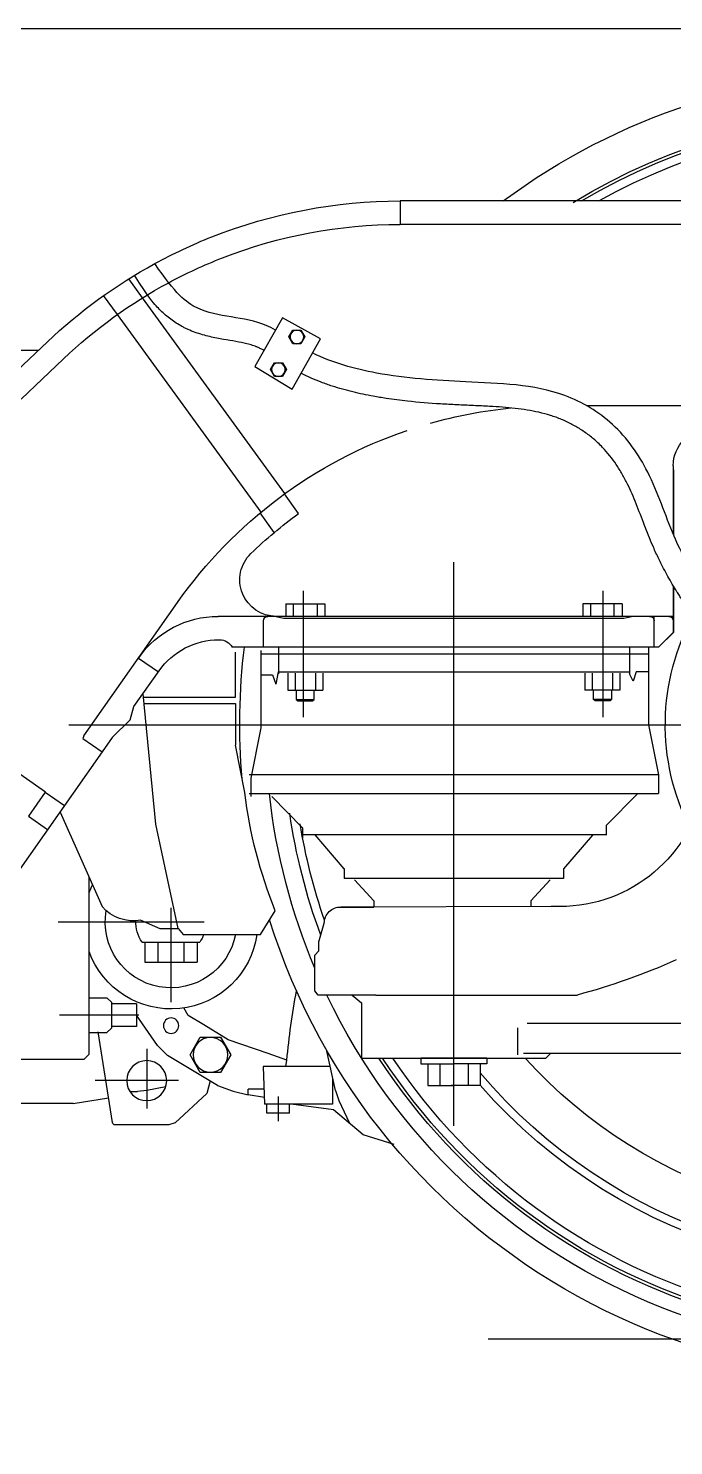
# Model space of a CAD drawing. Extents: x 39751 to 116307, y -36149 to -14965.
# Drawn here: x 87505 to 87946, y -21369 to -20400 of the extents above; entities that cross this region are included whole.
import ezdxf

# ---------------------------------------------------------------- set-up
doc = ezdxf.new("R2010")
doc.units = 0
doc.header["$LTSCALE"] = 1500
doc.linetypes.add('CENTER2', pattern=[0.72, 0.6, -0.05, 0.02, -0.05])
doc.linetypes.add('PHAN', pattern=[0.76, 0.57, -0.05, 0.02, -0.05, 0.02, -0.05])
for name, color, linetype in [('01', 7, 'Continuous'), ('confine7', 4, 'CENTER2'), ('confine9', 1, 'PHAN'), ('confinea', 3, 'Continuous')]:
    doc.layers.add(name, color=color, linetype=linetype)

# ---------------------------------------------------------------- blocks, each defined once
blk = doc.blocks.new('A$C4E333B14')
at = {"layer": '01'}
for p, q in [((150.67, 904.75), (953.17, 904.75)), ((953.17, 904.75), (953.17, 888.75)), ((166.67, 888.75), (953.17, 888.75)), ((1129.34, 838.51), (1138.77, 851.49)), ((1032.08, 704.64), (1129.34, 838.51)), ((1146.49, 827.12), (1155.89, 840.06)), ((1007.79, 810.4), (1033.78, 824.87)), ((1033.78, 824.87), (1052.52, 791.57)), ((1048.34, 692.03), (1146.49, 827.12)), ((1027.16, 776.16), (1007.79, 810.4)), ((1223.36, 780.81), (1194.32, 808.41)), ((1212.34, 769.21), (1183.3, 796.81)), ((1214.67, 802.75), (1200.28, 802.75)), ((1052.52, 791.57), (1027.16, 776.16)), ((702.44, 764.75), (825.87, 764.75)), ((766.51, 720.9), (766.51, 676.56)), ((766.67, 723.75), (766.67, 676.94)), ((1022.71, 691.05), (1032.41, 704.4)), ((1039.26, 678.11), (1048.98, 691.49)), ((766.51, 641.44), (766.51, 609.78)), ((766.67, 641.7), (766.67, 609.75)), ((1169.37, 539.03), (1105.32, 630.28)), ((766.67, 620.75), (1077.7, 620.75)), ((779.84, 620.58), (779.84, 599.63)), ((801.69, 629.39), (801.69, 620.58)), ((801.69, 629.39), (828.45, 629.39)), ((807.02, 620.42), (807.02, 629.39)), ((823.12, 629.39), (823.12, 620.42)), ((828.45, 629.39), (828.45, 620.58)), ((1031.48, 629.39), (1004.73, 629.39)), ((1004.73, 629.39), (1004.73, 620.58)), ((1010.06, 629.39), (1010.06, 620.42)), ((1026.15, 620.42), (1026.15, 629.39)), ((1031.48, 629.39), (1031.48, 620.58)), ((779.79, 599.75), (779.79, 617.75)), ((802.67, 619.25), (1030.67, 619.25)), ((1046.67, 599.75), (1046.67, 617.75)), ((766.51, 609.78), (776.67, 599.63)), ((776.67, 599.75), (766.67, 609.75)), ((1077.09, 604.75), (1076.67, 604.75)), ((776.67, 599.75), (1068, 599.75)), ((783.65, 599.63), (783.65, 546.61)), ((783.65, 594.86), (1048.51, 594.86)), ((796.66, 599.63), (796.66, 581.53)), ((796.66, 599.63), (796.66, 581.53)), ((1036.51, 599.63), (1036.51, 581.53)), ((1048.51, 597.48), (1048.51, 544.46)), ((1065.86, 565.51), (1065.86, 596.28)), ((1132.03, 592.23), (1118.52, 582.75)), ((783.65, 582.8), (791.9, 582.8)), ((791.9, 582.8), (794.12, 576.44)), ((794.12, 576.44), (796.66, 581.53)), ((1036.66, 582.8), (796.66, 582.8)), ((803.15, 582.01), (803.15, 570.26)), ((808.09, 582.01), (808.09, 570.26)), ((822.05, 582.01), (822.05, 570.26)), ((826.98, 582.01), (826.98, 570.26)), ((1006.19, 582.01), (1006.19, 570.26)), ((1011.13, 582.01), (1011.13, 570.26)), ((1025.08, 582.01), (1025.08, 570.26)), ((1030.02, 582.01), (1030.02, 570.26)), ((1036.66, 582.8), (1038.2, 574.29)), ((1135.18, 559.02), (1118.01, 583.48)), ((1040.42, 580.65), (1038.2, 574.29)), ((1048.67, 580.65), (1040.42, 580.65)), ((803.15, 570.26), (826.98, 570.26)), ((806.17, 570.26), (823.8, 570.26)), ((808.88, 570.26), (808.88, 563.94)), ((808.88, 563.94), (809.88, 562.94)), ((808.88, 563.94), (821.1, 563.94)), ((809.88, 562.94), (820.1, 562.94)), ((820.1, 562.94), (821.1, 563.94)), ((821.1, 563.94), (821.1, 570.26)), ((1030.02, 570.26), (1006.19, 570.26)), ((1027, 570.26), (1009.37, 570.26)), ((1012.07, 563.94), (1012.07, 570.26)), ((1024.29, 563.94), (1012.07, 563.94)), ((1013.07, 562.94), (1012.07, 563.94)), ((1023.29, 562.94), (1013.07, 562.94)), ((1024.29, 563.94), (1023.29, 562.94)), ((1024.29, 570.26), (1024.29, 563.94)), ((1128.76, 565.51), (1065.86, 565.51)), ((1120.25, 478.68), (1128.99, 567.84)), ((1128.34, 561.21), (1065.86, 561.21)), ((1065.86, 561.21), (1065.86, 532.63)), ((1137.86, 550.03), (1135.18, 559.02)), ((783.65, 546.61), (776.82, 512.32)), ((1048.51, 544.46), (1055.34, 510.18)), ((1150.02, 537.88), (1137.86, 550.03)), ((1150.02, 537.88), (1156.91, 528.03)), ((1170.1, 537.27), (1156.91, 528.03)), ((1169.37, 539.03), (1170.1, 537.27)), ((1059.51, 500.25), (1065.86, 532.63)), ((1156.91, 528.03), (1216.26, 443.35)), ((1237.56, 530.22), (1195.6, 500.82)), ((776.82, 512.32), (1056.35, 512.32)), ((776.82, 512.32), (1056.35, 512.32)), ((776.82, 512.32), (776.82, 499.63)), ((1055.34, 510.18), (1055.34, 497.48)), ((1056.35, 499.63), (776.82, 499.63)), ((790.95, 499.63), (812.52, 477.72)), ((1019.96, 476.08), (1041.05, 497.48)), ((1195.81, 500.52), (1182.7, 491.35)), ((1195.81, 500.52), (1207.27, 484.13)), ((1185.69, 486.98), (1156.99, 422.38)), ((812.52, 477.72), (812.52, 471.21)), ((1019.96, 476.08), (1019.98, 469.23)), ((1104.98, 407.35), (1120.25, 478.68)), ((1207.27, 484.13), (1194.16, 474.96)), ((812.26, 471.38), (1020.99, 471.38)), ((821.78, 471.17), (841.73, 448.2)), ((991.43, 448.2), (1011.3, 471.38)), ((841.73, 448.2), (841.73, 441.59)), ((991.56, 448.4), (991.57, 441.59)), ((841.73, 441.59), (991.57, 441.59)), ((850.68, 440.58), (863.97, 426.29)), ((984.55, 440.58), (971.26, 426.29)), ((1165.8, 321.39), (1165.8, 442.21)), ((844.14, 422.32), (850.14, 422.32)), ((850.14, 422.32), (993.81, 422.01)), ((850.21, 422.13), (850.41, 422.32)), ((863.97, 422.32), (863.95, 422.29)), ((863.97, 426.29), (863.97, 422.32)), ((971.26, 426.29), (971.26, 422.32)), ((971.26, 422.32), (971.36, 422.06)), ((986.71, 422.01), (971.38, 422.01)), ((993.81, 422.01), (986.71, 422.01)), ((1048.69, 403.29), (1038.67, 419.51)), ((1008.94, 398.32), (1005.12, 410.95)), ((1104.98, 407.35), (1101.64, 403.29)), ((1117.39, 407.35), (1104.98, 407.35)), ((1130.41, 413.07), (1117.39, 407.35)), ((1008.94, 392.01), (1008.94, 398.32)), ((1101.64, 403.29), (1048.69, 403.29)), ((1129.6, 398.05), (1090.22, 398.05)), ((1092.02, 398.05), (1092.02, 384.36)), ((1101.06, 398.05), (1101.06, 384.36)), ((1118.64, 384.36), (1118.64, 398.05)), ((1127.74, 398.05), (1127.74, 384.36)), ((1011.59, 389.15), (1008.94, 392.01)), ((1011.59, 364.71), (1011.59, 389.15)), ((1127.74, 384.36), (1092.02, 384.36)), ((969.9, 361.77), (832.44, 361.86)), ((969.9, 361.77), (1009.36, 361.77)), ((986.09, 361.77), (979.68, 356.43)), ((1009.36, 361.77), (1011.59, 364.71)), ((1153.8, 359.96), (1150.45, 357.03)), ((1165.8, 359.96), (1153.8, 359.96)), ((979.68, 356.43), (979.68, 318.67)), ((1098.13, 347.75), (1101.06, 353)), ((1133.43, 355.81), (1150.45, 355.81)), ((1133.43, 355.81), (1133.43, 340.42)), ((1150.45, 357.03), (1150.45, 339.2)), ((538.65, 342.32), (866.58, 342.32)), ((873.17, 339.34), (873.17, 320.9)), ((1070.78, 331.14), (1087.38, 341.4)), ((1087.38, 341.4), (1098.13, 347.75)), ((1119.13, 327.24), (1133.43, 348.11)), ((1133.43, 340.42), (1150.45, 340.42)), ((1153.8, 336.27), (1150.45, 339.2)), ((1043.43, 321.86), (1070.78, 331.14)), ((1149.94, 274.71), (1159.71, 336.79)), ((1165.8, 336.27), (1153.8, 336.27)), ((666.51, 321.85), (869.06, 321.85)), ((853.81, 318.67), (850.63, 321.85)), ((997.54, 296.48), (1003.69, 324.55)), ((1030.72, 317.29), (1043.43, 321.86)), ((1078.1, 300.07), (1112.29, 320.4)), ((1112.29, 320.4), (1119.13, 327.24)), ((1169.43, 317.75), (1165.8, 321.39)), ((979.68, 318.67), (853.81, 318.67)), ((894.05, 318.67), (939.13, 318.67)), ((894.05, 318.67), (894.05, 314.71)), ((894.05, 314.71), (916.59, 314.71)), ((898.51, 314.71), (898.51, 300.1)), ((906.73, 314.71), (906.73, 300.1)), ((939.13, 314.71), (916.59, 314.71)), ((926.28, 314.71), (926.28, 300.1)), ((934.36, 314.71), (934.36, 300.1)), ((939.13, 318.67), (939.13, 314.71)), ((1001.8, 313.07), (1046.85, 313.07)), ((1031.29, 313.07), (1030.72, 317.29)), ((1046.85, 313.07), (1045.93, 287.19)), ((1169.43, 317.75), (1236.83, 317.75)), ((999.48, 305.32), (999.48, 287.19)), ((1083.19, 303.1), (1085.43, 294.51)), ((898.44, 300.1), (918.48, 300.1)), ((934.36, 300.1), (916.59, 300.1)), ((997.54, 296.48), (995.08, 289.63)), ((1045.93, 291.81), (1057.1, 293.54)), ((1046.29, 297.44), (1057.1, 297.44)), ((1057.1, 293.54), (1057.1, 297.44)), ((1067.45, 296.22), (1057.1, 293.54)), ((1078.1, 300.07), (1067.45, 296.22)), ((1085.43, 294.51), (1106.92, 274.49)), ((1113.37, 299.01), (1126.45, 296.64)), ((1126.45, 296.64), (1132.8, 295.81)), ((1137.89, 295.81), (1132.8, 295.81)), ((1176.76, 287.68), (1152.6, 291.62)), ((978.48, 266.19), (998.78, 283.29)), ((995.08, 289.63), (987.92, 274.14)), ((998.78, 283.29), (1027.86, 287.19)), ((999.48, 287.19), (1045.93, 287.19)), ((1028.84, 280.99), (1028.84, 287.19)), ((1036.59, 287.19), (1036.59, 280.99)), ((1044.35, 280.99), (1044.35, 287.19)), ((1176.76, 287.68), (1255.87, 287.68)), ((1028.84, 280.99), (1044.35, 280.99)), ((1106.92, 274.49), (1111.31, 273.03)), ((1111.31, 273.03), (1147.96, 273.03)), ((957.36, 259.76), (978.48, 266.19))]:
    blk.add_line(p, q, dxfattribs=at)
for points in [[(1026.53, 807.08), (1029.24, 811.77), (1026.53, 816.45), (1021.12, 816.45), (1018.41, 811.77), (1021.12, 807.08)], [(1039.16, 784.73), (1041.87, 789.42), (1039.16, 794.11), (1033.74, 794.11), (1031.04, 789.42), (1033.74, 784.73)], [(1069.07, 321.01), (1076.01, 308.99), (1089.88, 308.99), (1096.82, 321.01), (1089.88, 333.02), (1076.01, 333.02)]]:
    blk.add_lwpolyline(points, close=True, dxfattribs=at)
for centre, radius in [((1023.82, 811.77), 4.69), ((1036.45, 789.42), 4.69), ((1109.8, 340.91), 5.26), ((1082.94, 321.01), 11.85), ((1126.45, 303.3), 13.67)]:
    blk.add_circle(centre, radius, dxfattribs=at)
for centre, radius, start, end in [((616.67, 546.61), 446.21, 53.38207, 126.61793), ((616.67, 546.61), 418.58, 58.56457, 121.17194), ((616.67, 546.61), 416.51, 59.30208, 120.69792), ((616.67, 546.61), 410.63, 60.71167, 119.57234), ((953.17, 554.75), 350, 68.42369, 90), ((953.17, 554.75), 334, 68.65193, 90), ((953.17, 554.75), 350, 61.34887, 68.42369), ((953.17, 554.75), 334, 61.7185, 68.65193), ((953.17, 554.75), 350, 46.44679, 61.34887), ((953.17, 554.75), 334, 46.44679, 61.7185), ((846.67, 448.75), 316, 74.21454, 84.37512), ((741.67, 723.75), 25, 0, 90), ((846.67, 448.75), 316, 35.06239, 71.18723), ((846.67, 448.75), 299.5, 45.86232, 54), ((1037.82, 645.75), 25, 270, 45.86232), ((616.67, 546.61), 446.21, 167.42567, 342.61804), ((616.67, 546.61), 428.58, 168.7118, 334.45074), ((616.67, 546.61), 418.58, 168.7118, 327.00613), ((616.67, 546.61), 416.51, 168.90169, 326.82103), ((616.67, 546.61), 155.43, 333.13543, 28.82176), ((769.67, 617.75), 3, 90, 180), ((782.79, 617.75), 3, 90, 180), ((802.67, 644.25), 25, 250.05156, 270), ((1030.67, 644.25), 25, 270, 289.94844), ((1043.67, 617.75), 3, 0, 90), ((1077.7, 554.75), 66, 35.06239, 90), ((616.67, 546.61), 410.63, 170.01064, 326.28356), ((1076.67, 594.75), 10, 90, 150), ((1077.09, 554.75), 50, 35.06239, 90), ((616.67, 546.61), 446.21, 355.23821, 6.84003), ((616.67, 546.61), 374.44, 186.2914, 318.82738), ((844.14, 522.32), 100, 189.70539, 270), ((616.67, 546.61), 428.58, 337.14147, 353.70613), ((738.12, 540.16), 323.85, 338.12901, 352.92262), ((616.67, 546.61), 416.51, 339.80693, 351.64973), ((616.67, 546.61), 410.63, 341.00434, 350.51572), ((616.67, 546.61), 368.89, 193.15727, 319.82239), ((616.67, 546.61), 339.21, 194.33218, 317.7807), ((1109.91, 411.72), 59.39, 19.77674, 25.38551), ((994.04, 410.92), 11.09, 0.11859, 91.17753), ((1109.91, 411.72), 44.93, 190.81604, 10.00089), ((1135.64, 440.76), 28.17, 259.31287, 319.27637), ((1109.91, 411.72), 23.98, 325.2246, 2.19091), ((1109.91, 411.72), 59.39, 188.16113, 340.22326), ((1109.91, 411.72), 23.98, 200.5884, 214.7754), ((943.61, 782.79), 435.37, 245.72925, 255.20626), ((488.69, 265.49), 544.5, 5.45902, 10.49261), ((1147.96, 275.03), 2, 269.99999, 351.05463)]:
    blk.add_arc(centre, radius, start, end, dxfattribs=at)
for points, knots in [([(1038.49, 816.5), (1040.58, 817.67), (1057.09, 825.95), (1087.74, 824.48), (1106.58, 841.26), (1120.98, 861.9)], [419.821684, 419.821684, 419.821684, 419.821684, 427.025624, 475.705404, 502.413407, 502.413407, 502.413407, 502.413407]), ([(1046.34, 802.56), (1047.07, 802.96), (1047.78, 803.34), (1049.26, 804.08), (1050.02, 804.44), (1051.03, 804.87), (1051.29, 804.97), (1051.84, 805.19), (1052.11, 805.3), (1052.96, 805.61), (1053.54, 805.81), (1055.36, 806.39), (1056.65, 806.76), (1060.32, 807.67), (1062.83, 808.17), (1068.21, 809.15), (1071.07, 809.61), (1077.05, 810.66), (1080.17, 811.24), (1086.63, 812.74), (1089.97, 813.66), (1094.95, 815.46), (1096.56, 816.1), (1098.87, 817.15), (1099.59, 817.49), (1100.99, 818.19), (1101.68, 818.56), (1103.72, 819.68), (1105.05, 820.47), (1108.91, 822.98), (1111.33, 824.82), (1115.9, 828.73), (1118.04, 830.81), (1122.26, 835.36), (1124.31, 837.85), (1134.85, 853.9)], [419.875378, 419.875378, 419.875378, 419.875378, 423.031476, 423.031476, 426.574668, 426.574668, 427.849562, 427.849562, 429.124457, 429.124457, 431.674246, 431.674246, 436.773825, 436.773825, 445.351955, 445.351955, 453.930085, 453.930085, 462.508216, 462.508216, 471.086346, 471.086346, 475.107238, 475.107238, 476.88973, 476.88973, 478.672222, 478.672222, 482.237206, 482.237206, 489.367173, 489.367173, 496.497141, 496.497141, 504.313533, 504.313533, 504.313533, 504.313533]), ([(710.37, 608.83), (718.56, 613.43), (733.57, 621.85), (751.47, 646.1), (768.6, 677.96), (781, 718.23), (805.6, 753.45), (849.1, 779.28), (906.48, 780.49), (964.39, 784.39), (999.53, 793.95), (1013.16, 800.91)], [0, 0, 0, 0, 27.827086, 50.990099, 88.95773, 136.230533, 176.69495, 214.786858, 283.204342, 344.401757, 390.186076, 390.186076, 390.186076, 390.186076]), ([(718.2, 594.88), (720.2, 596), (722.26, 597.16), (727.41, 600.13), (730.53, 602.02), (736.82, 606.26), (739.98, 608.6), (743.79, 611.95), (744.53, 612.63), (745.98, 614), (746.68, 614.7), (748.74, 616.8), (750.04, 618.23), (754.02, 622.87), (756.47, 626.14), (759.44, 630.41), (760.14, 631.44), (761.39, 633.32), (761.95, 634.17), (763.06, 635.88), (763.6, 636.74), (765.23, 639.32), (766.28, 641.05), (769.39, 646.29), (771.36, 649.83), (774.55, 655.93), (775.83, 658.48), (778.33, 663.71), (779.54, 666.38), (781.72, 671.43), (782.68, 673.77), (784.54, 678.4), (785.43, 680.69), (788.24, 688.01), (790.08, 692.92), (793.86, 702.35), (795.8, 706.87), (798.48, 712.3), (799.07, 713.45), (800.29, 715.74), (800.92, 716.87), (802.85, 720.22), (804.2, 722.39), (808.47, 728.71), (811.58, 732.64), (816, 737.31), (817.08, 738.38), (819.13, 740.31), (820.11, 741.19), (822.12, 742.9), (823.15, 743.73), (826.32, 746.15), (828.52, 747.67), (833, 750.45), (835.28, 751.72), (839.38, 753.77), (841.18, 754.59), (844.25, 755.87), (845.5, 756.36), (848.03, 757.28), (849.3, 757.71), (853.19, 758.92), (855.84, 759.63), (863.75, 761.43), (869.17, 762.29), (880.42, 763.57), (886.24, 763.99), (895.83, 764.51), (899.51, 764.67), (906.93, 765), (910.67, 765.16), (918.16, 765.53), (921.9, 765.73), (933.17, 766.44), (940.71, 767.05), (953.16, 768.41), (958.04, 769.03), (965.84, 770.21), (968.75, 770.7), (976.29, 772.07), (980.95, 773.03), (990.31, 775.3), (995.01, 776.6), (1002.19, 778.94), (1004.68, 779.82), (1011.85, 782.56), (1016.49, 784.61), (1021.05, 786.97)], [0, 0, 0, 0, 6.791853, 6.791853, 16.607867, 16.607867, 26.423881, 26.423881, 28.807374, 28.807374, 31.190866, 31.190866, 35.957852, 35.957852, 46.520405, 46.520405, 49.908986, 49.908986, 52.731716, 52.731716, 55.554446, 55.554446, 61.199906, 61.199906, 72.490825, 72.490825, 80.458977, 80.458977, 88.689058, 88.689058, 95.845889, 95.845889, 103.00272, 103.00272, 118.967802, 118.967802, 134.932884, 134.932884, 139.312073, 139.312073, 143.691261, 143.691261, 152.449638, 152.449638, 169.966391, 169.966391, 175.403742, 175.403742, 180.151027, 180.151027, 184.898312, 184.898312, 194.392883, 194.392883, 203.5852, 203.5852, 210.599033, 210.599033, 215.375841, 215.375841, 220.152649, 220.152649, 229.706265, 229.706265, 247.94816, 247.94816, 266.190055, 266.190055, 277.274877, 277.274877, 288.280104, 288.280104, 299.285332, 299.285332, 321.295786, 321.295786, 335.409741, 335.409741, 343.777041, 343.777041, 357.039528, 357.039528, 370.302014, 370.302014, 377.40297, 377.40297, 390.780665, 390.780665, 390.780665, 390.780665])]:
    blk.add_open_spline(points, degree=3, knots=knots, dxfattribs=at)
at = {"layer": 'confine7'}
for p, q in [((916.59, 272.44), (916.59, 657.87)), ((814.67, 551.87), (814.67, 638.18)), ((1019.37, 551.87), (1019.37, 638.18)), ((1179.7, 546.61), (110.42, 546.61)), ((1109.91, 421.37), (1109.91, 356.94)), ((1087.3, 411.72), (1187.01, 411.72)), ((1131.83, 348.11), (1186.04, 348.11)), ((1126.45, 325.03), (1126.45, 284.34)), ((1104.65, 303.3), (1161.62, 303.3)), ((1036.59, 292.56), (1036.59, 275.71))]:
    blk.add_line(p, q, dxfattribs=at)
at = {"layer": 'confine9'}
blk.add_line((893.13, 126.76), (378.57, 126.76), dxfattribs=at)

msp = doc.modelspace()

# ---------------------------------------------------------------- linework, layer by layer
msp.add_line((67975.67, -20400.01), (90015.67, -20400.01))

# ---------------------------------------------------------------- block references
at = {"layer": 'confinea', "xscale": -1}
msp.add_blockref('A$C4E333B14', (88711.98, -21422.77), dxfattribs=at)

doc.saveas('drawing.dxf')
